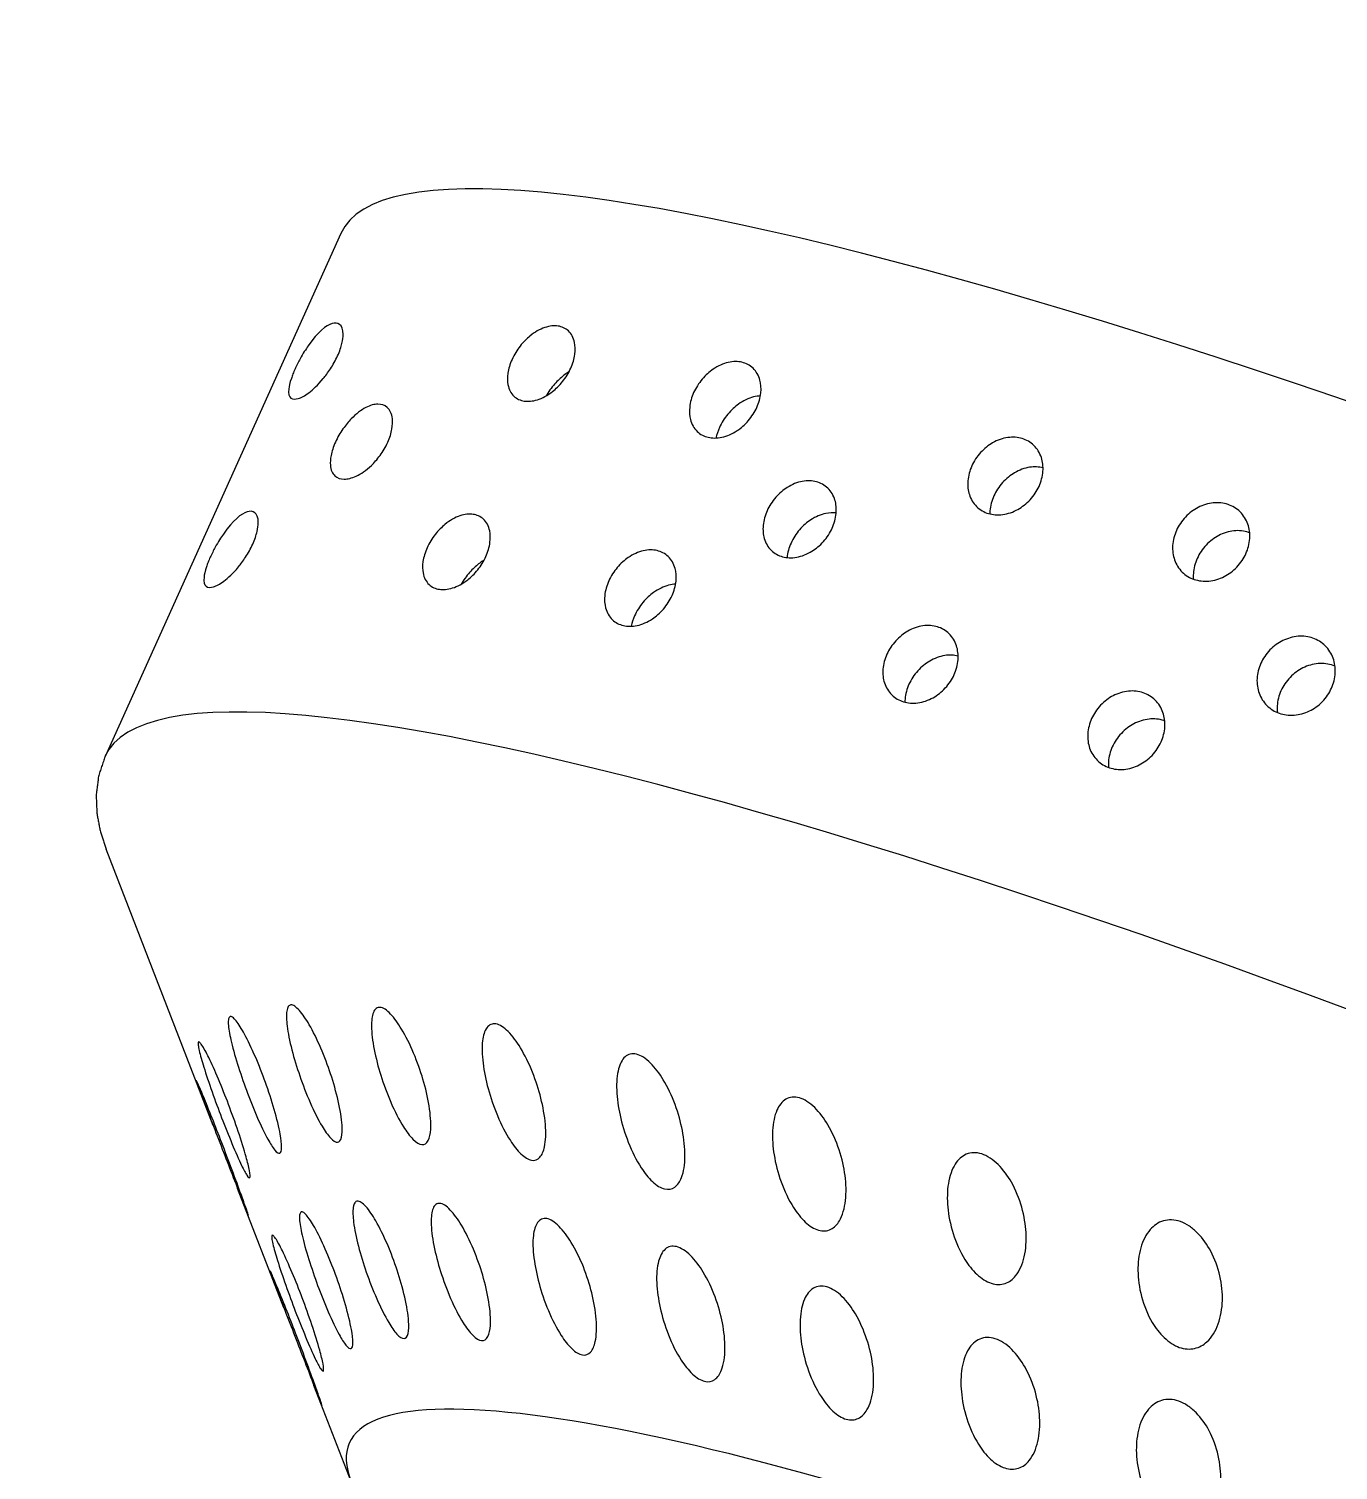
# Model space of a CAD drawing. Extents: x 1075 to 1144, y 510 to 635.
# Drawn here: x 1101.023 to 1102.184, y 554.633 to 555.911 of the extents above; entities that cross this region are included whole.
import ezdxf

# ---------------------------------------------------------------- set-up
doc = ezdxf.new("R2010")
doc.units = 0
doc.header["$MEASUREMENT"] = 0
doc.layers.add('1', color=4, linetype='Continuous')
doc.layers.add('DIM', color=3, linetype='Continuous')

# ---------------------------------------------------------------- blocks, each defined once
blk = doc.blocks.new('SUCTION')
at = {"layer": '1'}
for p, q in [((0.4816, 1.9416), (-0.0272, 1.9337)), ((-0.2826, 1.7079), (-0.1012, 1.898)), ((-0.4023, 1.5824), (-0.324, 1.6645)), ((-0.5163, 1.4629), (-0.4533, 1.5289))]:
    blk.add_line(p, q, dxfattribs=at)
for centre, major_axis, start_param, end_param in [((0.5106, 0.0668), (-0.0289, 1.8748), 3.141593, 6.283185), ((0.0017, 0.059), (-0.0289, 1.8748), 3.141593, 6.283185), ((-0.4641, 0.0518), (-0.022, 1.427), 2.994561, 6.430217)]:
    blk.add_ellipse(centre, major_axis=major_axis, ratio=0.145722, start_param=start_param, end_param=end_param, dxfattribs=at)
blk.add_open_spline([(-0.0272, 1.9337), (-0.0449, 1.9317), (-0.0614, 1.9264), (-0.0763, 1.9186), (-0.0895, 1.909), (-0.1012, 1.898)], degree=1, dxfattribs=at)
at = {"layer": '1', "color": 3}
for points, knots in [([(0.199, 1.8952), (0.1967, 1.8952), (0.1945, 1.8952), (0.1901, 1.8955), (0.1879, 1.8957), (0.1818, 1.8966), (0.1782, 1.8973), (0.1679, 1.9), (0.1626, 1.9022), (0.1544, 1.9066), (0.1517, 1.9087), (0.1463, 1.9147), (0.1458, 1.919), (0.1562, 1.9226), (0.1592, 1.9234), (0.1646, 1.924), (0.166, 1.9241), (0.1691, 1.9243), (0.1708, 1.9244), (0.174, 1.9244), (0.1758, 1.9244), (0.1792, 1.9243), (0.1809, 1.9243), (0.1876, 1.9238), (0.1925, 1.9232), (0.2109, 1.92), (0.2192, 1.9159), (0.2246, 1.9099), (0.2255, 1.9077), (0.2245, 1.9032), (0.2226, 1.9008), (0.2163, 1.8979), (0.2139, 1.8971), (0.2091, 1.8961), (0.2073, 1.8958), (0.2034, 1.8954), (0.2013, 1.8952), (0.199, 1.8952)], [0, 0, 0, 0, 0.0069049, 0.0069049, 0.0138098, 0.0138098, 0.0276196, 0.0276196, 0.0621946, 0.0621946, 0.0967696, 0.0967696, 0.172591, 0.172591, 0.1905104, 0.1905104, 0.1954315, 0.1954315, 0.2003527, 0.2003527, 0.2052739, 0.2052739, 0.2101951, 0.2101951, 0.2281145, 0.2281145, 0.3039359, 0.3039359, 0.3385109, 0.3385109, 0.3730859, 0.3730859, 0.3868957, 0.3868957, 0.3938006, 0.3938006, 0.4007055, 0.4007055, 0.4007055, 0.4007055]), ([(0.3822, 1.898), (0.3799, 1.898), (0.3776, 1.8981), (0.3732, 1.8983), (0.3711, 1.8986), (0.365, 1.8994), (0.3614, 1.9002), (0.3511, 1.9028), (0.3458, 1.905), (0.3376, 1.9094), (0.3348, 1.9116), (0.3294, 1.9176), (0.3289, 1.9219), (0.3393, 1.9255), (0.3424, 1.9262), (0.3478, 1.9268), (0.3492, 1.927), (0.3522, 1.9272), (0.3539, 1.9272), (0.3572, 1.9273), (0.3589, 1.9273), (0.3624, 1.9272), (0.3641, 1.9271), (0.3708, 1.9267), (0.3756, 1.926), (0.3941, 1.9229), (0.4024, 1.9187), (0.4077, 1.9127), (0.4087, 1.9105), (0.4076, 1.906), (0.4058, 1.9036), (0.3995, 1.9008), (0.397, 1.8999), (0.3922, 1.8989), (0.3905, 1.8986), (0.3866, 1.8982), (0.3844, 1.8981), (0.3822, 1.898)], [0, 0, 0, 0, 0.0069049, 0.0069049, 0.0138098, 0.0138098, 0.0276196, 0.0276196, 0.0621946, 0.0621946, 0.0967696, 0.0967696, 0.172591, 0.172591, 0.1905104, 0.1905104, 0.1954315, 0.1954315, 0.2003527, 0.2003527, 0.2052739, 0.2052739, 0.2101951, 0.2101951, 0.2281145, 0.2281145, 0.3039359, 0.3039359, 0.3385109, 0.3385109, 0.3730859, 0.3730859, 0.3868957, 0.3868957, 0.3938006, 0.3938006, 0.4007055, 0.4007055, 0.4007055, 0.4007055]), ([(0.3316, 1.8252), (0.3294, 1.8251), (0.3271, 1.8252), (0.3225, 1.8257), (0.3203, 1.826), (0.3139, 1.8272), (0.31, 1.8284), (0.3009, 1.8319), (0.2962, 1.8348), (0.2892, 1.8406), (0.2869, 1.8435), (0.2843, 1.8491), (0.2839, 1.8521), (0.2857, 1.8578), (0.2879, 1.8605), (0.2937, 1.8638), (0.2964, 1.8649), (0.3015, 1.8662), (0.3034, 1.8665), (0.3075, 1.867), (0.3097, 1.8672), (0.3143, 1.8673), (0.3166, 1.8672), (0.3211, 1.8668), (0.3234, 1.8665), (0.3297, 1.8654), (0.3335, 1.8644), (0.3427, 1.8613), (0.3475, 1.8587), (0.3548, 1.8532), (0.3573, 1.8502), (0.3598, 1.8447), (0.3603, 1.8417), (0.3585, 1.8357), (0.3563, 1.8328), (0.3502, 1.829), (0.3474, 1.8278), (0.3421, 1.8263), (0.3402, 1.8259), (0.3361, 1.8254), (0.3339, 1.8252), (0.3316, 1.8252)], [0, 0, 0, 0, 0.0068348, 0.0068348, 0.0136695, 0.0136695, 0.027339, 0.027339, 0.0535624, 0.0535624, 0.0797858, 0.0797858, 0.1072813, 0.1072813, 0.1347768, 0.1347768, 0.1487269, 0.1487269, 0.155702, 0.155702, 0.162677, 0.162677, 0.1696521, 0.1696521, 0.1766272, 0.1766272, 0.1905773, 0.1905773, 0.2180728, 0.2180728, 0.2455682, 0.2455682, 0.2717917, 0.2717917, 0.2980151, 0.2980151, 0.3116846, 0.3116846, 0.3185193, 0.3185193, 0.3253541, 0.3253541, 0.3253541, 0.3253541]), ([(0.2769, 1.7033), (0.2724, 1.7032), (0.2676, 1.7038), (0.2588, 1.7059), (0.2547, 1.7075), (0.2463, 1.7117), (0.2422, 1.7149), (0.236, 1.7216), (0.234, 1.7251), (0.2321, 1.7316), (0.232, 1.7351), (0.2342, 1.7418), (0.2366, 1.745), (0.2424, 1.7492), (0.2454, 1.7508), (0.251, 1.7525), (0.2531, 1.7529), (0.2573, 1.7536), (0.2596, 1.7537), (0.2641, 1.7538), (0.2665, 1.7537), (0.2711, 1.7532), (0.2734, 1.7528), (0.28, 1.7513), (0.284, 1.7498), (0.2924, 1.7458), (0.2967, 1.7428), (0.303, 1.7362), (0.305, 1.7327), (0.307, 1.7262), (0.3071, 1.7227), (0.3049, 1.7158), (0.3025, 1.7126), (0.2966, 1.7081), (0.2935, 1.7065), (0.2859, 1.7041), (0.2814, 1.7034), (0.2769, 1.7033)], [0, 0, 0, 0, 0.0136716, 0.0136716, 0.0273431, 0.0273431, 0.0484006, 0.0484006, 0.0694582, 0.0694582, 0.0910856, 0.0910856, 0.1127131, 0.1127131, 0.1264894, 0.1264894, 0.1333775, 0.1333775, 0.1402657, 0.1402657, 0.1471538, 0.1471538, 0.154042, 0.154042, 0.1678183, 0.1678183, 0.1894457, 0.1894457, 0.2110732, 0.2110732, 0.2321307, 0.2321307, 0.2531882, 0.2531882, 0.2668598, 0.2668598, 0.2805313, 0.2805313, 0.2805313, 0.2805313]), ([(0.4601, 1.7061), (0.4556, 1.7061), (0.4508, 1.7066), (0.4419, 1.7088), (0.4378, 1.7103), (0.4295, 1.7145), (0.4253, 1.7177), (0.4191, 1.7244), (0.4172, 1.7279), (0.4152, 1.7344), (0.4151, 1.738), (0.4174, 1.7446), (0.4197, 1.7478), (0.4255, 1.752), (0.4286, 1.7536), (0.4342, 1.7553), (0.4362, 1.7557), (0.4405, 1.7564), (0.4427, 1.7566), (0.4473, 1.7566), (0.4496, 1.7565), (0.4542, 1.756), (0.4565, 1.7556), (0.4632, 1.7541), (0.4672, 1.7526), (0.4756, 1.7487), (0.4798, 1.7456), (0.4861, 1.739), (0.4882, 1.7355), (0.4901, 1.729), (0.4902, 1.7255), (0.488, 1.7187), (0.4857, 1.7154), (0.4798, 1.711), (0.4766, 1.7093), (0.469, 1.7069), (0.4646, 1.7062), (0.4601, 1.7061)], [0, 0, 0, 0, 0.0136716, 0.0136716, 0.0273431, 0.0273431, 0.0484006, 0.0484006, 0.0694582, 0.0694582, 0.0910856, 0.0910856, 0.1127131, 0.1127131, 0.1264894, 0.1264894, 0.1333775, 0.1333775, 0.1402657, 0.1402657, 0.1471538, 0.1471538, 0.154042, 0.154042, 0.1678183, 0.1678183, 0.1894457, 0.1894457, 0.2110732, 0.2110732, 0.2321307, 0.2321307, 0.2531882, 0.2531882, 0.2668598, 0.2668598, 0.2805313, 0.2805313, 0.2805313, 0.2805313]), ([(-0.2732, 1.704), (-0.2678, 1.7095), (-0.2619, 1.7156), (-0.2501, 1.7272), (-0.2443, 1.7328), (-0.2352, 1.7411), (-0.231, 1.7448), (-0.2262, 1.7485), (-0.2248, 1.7495), (-0.2226, 1.7508), (-0.2218, 1.7512), (-0.2209, 1.7511), (-0.2207, 1.7508), (-0.2211, 1.7494), (-0.2216, 1.7484), (-0.224, 1.7445), (-0.2267, 1.7408), (-0.2335, 1.7323), (-0.2383, 1.7268), (-0.2488, 1.7151), (-0.2545, 1.709), (-0.2656, 1.6976), (-0.2719, 1.6913), (-0.2842, 1.6795), (-0.2902, 1.674), (-0.2989, 1.6666), (-0.3024, 1.6637), (-0.3078, 1.6598), (-0.3097, 1.6587), (-0.3114, 1.6588), (-0.3111, 1.6599), (-0.3086, 1.664), (-0.3065, 1.6669), (-0.3003, 1.6744), (-0.2955, 1.68), (-0.2847, 1.6918), (-0.2788, 1.6981), (-0.2732, 1.704)], [0, 0, 0, 0, 0.0233552, 0.0233552, 0.0467103, 0.0467103, 0.0658795, 0.0658795, 0.0754641, 0.0754641, 0.0850487, 0.0850487, 0.0946332, 0.0946332, 0.1042178, 0.1042178, 0.123387, 0.123387, 0.1467421, 0.1467421, 0.1700973, 0.1700973, 0.1945396, 0.1945396, 0.2189818, 0.2189818, 0.2355966, 0.2355966, 0.2522113, 0.2522113, 0.2688261, 0.2688261, 0.2854408, 0.2854408, 0.3098831, 0.3098831, 0.3343253, 0.3343253, 0.3343253, 0.3343253]), ([(-0.3042, 1.6852), (-0.299, 1.6907), (-0.2931, 1.6968), (-0.2816, 1.7089), (-0.2759, 1.7149), (-0.2669, 1.7242), (-0.2629, 1.7285), (-0.2581, 1.7333), (-0.2568, 1.7347), (-0.2546, 1.7368), (-0.2539, 1.7376), (-0.2529, 1.7384), (-0.2528, 1.7384), (-0.2532, 1.7378), (-0.2537, 1.7372), (-0.256, 1.7345), (-0.2587, 1.7315), (-0.2653, 1.7241), (-0.27, 1.719), (-0.2803, 1.708), (-0.2859, 1.7021), (-0.2968, 1.6907), (-0.303, 1.6843), (-0.3151, 1.6719), (-0.321, 1.6659), (-0.3295, 1.6574), (-0.3329, 1.654), (-0.3382, 1.6488), (-0.3401, 1.647), (-0.3417, 1.6456), (-0.3414, 1.646), (-0.339, 1.6486), (-0.3369, 1.6509), (-0.3309, 1.6573), (-0.3261, 1.6623), (-0.3155, 1.6734), (-0.3097, 1.6794), (-0.3042, 1.6852)], [0, 0, 0, 0, 0.0233552, 0.0233552, 0.0467103, 0.0467103, 0.0658795, 0.0658795, 0.0754641, 0.0754641, 0.0850487, 0.0850487, 0.0946332, 0.0946332, 0.1042178, 0.1042178, 0.123387, 0.123387, 0.1467421, 0.1467421, 0.1700973, 0.1700973, 0.1945396, 0.1945396, 0.2189818, 0.2189818, 0.2355966, 0.2355966, 0.2522113, 0.2522113, 0.2688261, 0.2688261, 0.2854408, 0.2854408, 0.3098831, 0.3098831, 0.3343253, 0.3343253, 0.3343253, 0.3343253]), ([(-0.2416, 1.6945), (-0.2362, 1.7001), (-0.2301, 1.706), (-0.2181, 1.7169), (-0.2122, 1.722), (-0.2029, 1.7292), (-0.1987, 1.7322), (-0.1938, 1.7348), (-0.1923, 1.7354), (-0.1901, 1.7359), (-0.1893, 1.7358), (-0.1884, 1.7349), (-0.1883, 1.7341), (-0.1886, 1.7319), (-0.1892, 1.7305), (-0.1916, 1.7256), (-0.1944, 1.7213), (-0.2014, 1.7119), (-0.2062, 1.7059), (-0.217, 1.6938), (-0.2228, 1.6876), (-0.2341, 1.6764), (-0.2405, 1.6703), (-0.2531, 1.6593), (-0.2592, 1.6544), (-0.268, 1.6482), (-0.2715, 1.6459), (-0.2771, 1.6434), (-0.279, 1.6431), (-0.2806, 1.6446), (-0.2804, 1.6464), (-0.2778, 1.6518), (-0.2756, 1.6552), (-0.2693, 1.6638), (-0.2644, 1.6699), (-0.2534, 1.6823), (-0.2473, 1.6887), (-0.2416, 1.6945)], [0, 0, 0, 0, 0.0233552, 0.0233552, 0.0467103, 0.0467103, 0.0658795, 0.0658795, 0.0754641, 0.0754641, 0.0850487, 0.0850487, 0.0946332, 0.0946332, 0.1042178, 0.1042178, 0.123387, 0.123387, 0.1467421, 0.1467421, 0.1700973, 0.1700973, 0.1945396, 0.1945396, 0.2189818, 0.2189818, 0.2355966, 0.2355966, 0.2522113, 0.2522113, 0.2688261, 0.2688261, 0.2854408, 0.2854408, 0.3098831, 0.3098831, 0.3343253, 0.3343253, 0.3343253, 0.3343253]), ([(0.4565, 1.7062), (0.454, 1.7079), (0.4512, 1.7094), (0.4448, 1.7121), (0.4408, 1.7134), (0.4343, 1.7148), (0.432, 1.7151), (0.4294, 1.7154), (0.429, 1.7154), (0.4287, 1.7155)], [0.10627562, 0.10627562, 0.10627562, 0.10627562, 0.12011122, 0.12011122, 0.13392931, 0.13392931, 0.14083836, 0.14083836, 0.14184706, 0.14184706, 0.14184706, 0.14184706]), ([(0.2734, 1.7034), (0.2709, 1.705), (0.268, 1.7066), (0.2616, 1.7093), (0.2577, 1.7106), (0.2511, 1.712), (0.2489, 1.7123), (0.2462, 1.7126), (0.2459, 1.7126), (0.2456, 1.7126)], [0.10627562, 0.10627562, 0.10627562, 0.10627562, 0.12011122, 0.12011122, 0.13392931, 0.13392931, 0.14083836, 0.14083836, 0.14184706, 0.14184706, 0.14184706, 0.14184706]), ([(-0.2101, 1.657), (-0.2045, 1.6625), (-0.1983, 1.6681), (-0.1861, 1.6782), (-0.1801, 1.6827), (-0.1707, 1.6886), (-0.1664, 1.6909), (-0.1614, 1.6923), (-0.16, 1.6925), (-0.1578, 1.6922), (-0.157, 1.6917), (-0.1561, 1.69), (-0.1559, 1.6888), (-0.1564, 1.6858), (-0.1569, 1.684), (-0.1594, 1.6781), (-0.1623, 1.6733), (-0.1694, 1.6631), (-0.1744, 1.6568), (-0.1854, 1.6444), (-0.1913, 1.6383), (-0.2028, 1.6274), (-0.2094, 1.6217), (-0.2221, 1.6117), (-0.2284, 1.6074), (-0.2373, 1.6025), (-0.2409, 1.6009), (-0.2465, 1.5997), (-0.2484, 1.6002), (-0.25, 1.6031), (-0.2497, 1.6057), (-0.2471, 1.6122), (-0.2448, 1.6162), (-0.2384, 1.6257), (-0.2333, 1.6321), (-0.2221, 1.645), (-0.2159, 1.6514), (-0.2101, 1.657)], [0, 0, 0, 0, 0.0233552, 0.0233552, 0.0467103, 0.0467103, 0.0658795, 0.0658795, 0.0754641, 0.0754641, 0.0850487, 0.0850487, 0.0946332, 0.0946332, 0.1042178, 0.1042178, 0.123387, 0.123387, 0.1467421, 0.1467421, 0.1700973, 0.1700973, 0.1945396, 0.1945396, 0.2189818, 0.2189818, 0.2355966, 0.2355966, 0.2522113, 0.2522113, 0.2688261, 0.2688261, 0.2854408, 0.2854408, 0.3098831, 0.3098831, 0.3343253, 0.3343253, 0.3343253, 0.3343253]), ([(-0.4007, 1.5719), (-0.3953, 1.5775), (-0.3893, 1.5835), (-0.3776, 1.5952), (-0.3718, 1.6007), (-0.3626, 1.6091), (-0.3585, 1.6128), (-0.3536, 1.6166), (-0.3522, 1.6175), (-0.35, 1.6189), (-0.3492, 1.6192), (-0.3483, 1.6192), (-0.3482, 1.6188), (-0.3485, 1.6174), (-0.349, 1.6164), (-0.3514, 1.6125), (-0.3541, 1.6088), (-0.361, 1.6003), (-0.3658, 1.5947), (-0.3763, 1.583), (-0.382, 1.5769), (-0.3931, 1.5655), (-0.3994, 1.5593), (-0.4117, 1.5475), (-0.4177, 1.542), (-0.4264, 1.5346), (-0.4298, 1.5317), (-0.4353, 1.5278), (-0.4372, 1.5268), (-0.4388, 1.5268), (-0.4385, 1.528), (-0.4361, 1.532), (-0.4339, 1.5349), (-0.4278, 1.5424), (-0.4229, 1.5479), (-0.4122, 1.5598), (-0.4063, 1.5661), (-0.4007, 1.5719)], [0, 0, 0, 0, 0.023389, 0.023389, 0.0467779, 0.0467779, 0.0659746, 0.0659746, 0.0755729, 0.0755729, 0.0851712, 0.0851712, 0.0947696, 0.0947696, 0.1043679, 0.1043679, 0.1235645, 0.1235645, 0.1469535, 0.1469535, 0.1703425, 0.1703425, 0.1947513, 0.1947513, 0.2191601, 0.2191601, 0.2357472, 0.2357472, 0.2523342, 0.2523342, 0.2689213, 0.2689213, 0.2855084, 0.2855084, 0.3099172, 0.3099172, 0.334326, 0.334326, 0.334326, 0.334326]), ([(-0.1791, 1.5922), (-0.1735, 1.5974), (-0.1671, 1.6026), (-0.1548, 1.6117), (-0.1487, 1.6155), (-0.1391, 1.6201), (-0.1348, 1.6216), (-0.1298, 1.6219), (-0.1284, 1.6216), (-0.1261, 1.6205), (-0.1253, 1.6195), (-0.1244, 1.6171), (-0.1243, 1.6155), (-0.1248, 1.6118), (-0.1254, 1.6097), (-0.128, 1.6029), (-0.131, 1.5977), (-0.1383, 1.5868), (-0.1434, 1.5803), (-0.1546, 1.5679), (-0.1607, 1.5619), (-0.1724, 1.5515), (-0.179, 1.5462), (-0.192, 1.5374), (-0.1983, 1.5339), (-0.2073, 1.5303), (-0.211, 1.5294), (-0.2165, 1.5297), (-0.2185, 1.5309), (-0.22, 1.5352), (-0.2197, 1.5384), (-0.217, 1.546), (-0.2146, 1.5504), (-0.208, 1.5607), (-0.2028, 1.5674), (-0.1913, 1.5804), (-0.1851, 1.5867), (-0.1791, 1.5922)], [0, 0, 0, 0, 0.0233552, 0.0233552, 0.0467103, 0.0467103, 0.0658795, 0.0658795, 0.0754641, 0.0754641, 0.0850487, 0.0850487, 0.0946332, 0.0946332, 0.1042178, 0.1042178, 0.123387, 0.123387, 0.1467421, 0.1467421, 0.1700973, 0.1700973, 0.1945396, 0.1945396, 0.2189818, 0.2189818, 0.2355966, 0.2355966, 0.2522113, 0.2522113, 0.2688261, 0.2688261, 0.2854408, 0.2854408, 0.3098831, 0.3098831, 0.3343253, 0.3343253, 0.3343253, 0.3343253]), ([(-0.4293, 1.5541), (-0.424, 1.5596), (-0.4181, 1.5658), (-0.4066, 1.5779), (-0.4009, 1.5839), (-0.3919, 1.5932), (-0.3879, 1.5975), (-0.3831, 1.6023), (-0.3818, 1.6037), (-0.3796, 1.6058), (-0.3788, 1.6066), (-0.3779, 1.6074), (-0.3778, 1.6074), (-0.3781, 1.6069), (-0.3786, 1.6062), (-0.381, 1.6035), (-0.3837, 1.6005), (-0.3903, 1.5931), (-0.395, 1.588), (-0.4053, 1.577), (-0.411, 1.571), (-0.4218, 1.5597), (-0.428, 1.5533), (-0.4401, 1.5409), (-0.446, 1.5349), (-0.4545, 1.5264), (-0.4579, 1.523), (-0.4632, 1.5178), (-0.4651, 1.516), (-0.4667, 1.5146), (-0.4664, 1.515), (-0.464, 1.5177), (-0.4619, 1.5199), (-0.4559, 1.5263), (-0.4511, 1.5313), (-0.4405, 1.5423), (-0.4347, 1.5484), (-0.4293, 1.5541)], [0, 0, 0, 0, 0.023389, 0.023389, 0.0467779, 0.0467779, 0.0659746, 0.0659746, 0.0755729, 0.0755729, 0.0851712, 0.0851712, 0.0947696, 0.0947696, 0.1043679, 0.1043679, 0.1235645, 0.1235645, 0.1469535, 0.1469535, 0.1703425, 0.1703425, 0.1947513, 0.1947513, 0.2191601, 0.2191601, 0.2357472, 0.2357472, 0.2523342, 0.2523342, 0.2689213, 0.2689213, 0.2855084, 0.2855084, 0.3099172, 0.3099172, 0.334326, 0.334326, 0.334326, 0.334326]), ([(-0.3716, 1.5637), (-0.3661, 1.5692), (-0.36, 1.5751), (-0.3481, 1.5861), (-0.3422, 1.5912), (-0.3328, 1.5984), (-0.3286, 1.6014), (-0.3237, 1.604), (-0.3223, 1.6046), (-0.3201, 1.6051), (-0.3193, 1.605), (-0.3183, 1.6042), (-0.3182, 1.6034), (-0.3186, 1.6012), (-0.3191, 1.5997), (-0.3215, 1.5948), (-0.3243, 1.5905), (-0.3313, 1.581), (-0.3362, 1.5751), (-0.3469, 1.5629), (-0.3528, 1.5568), (-0.364, 1.5455), (-0.3705, 1.5395), (-0.383, 1.5285), (-0.3891, 1.5236), (-0.3979, 1.5174), (-0.4015, 1.5151), (-0.407, 1.5126), (-0.4089, 1.5123), (-0.4106, 1.5138), (-0.4103, 1.5157), (-0.4078, 1.521), (-0.4055, 1.5244), (-0.3993, 1.533), (-0.3943, 1.539), (-0.3833, 1.5515), (-0.3773, 1.5579), (-0.3716, 1.5637)], [0, 0, 0, 0, 0.023389, 0.023389, 0.0467779, 0.0467779, 0.0659746, 0.0659746, 0.0755729, 0.0755729, 0.0851712, 0.0851712, 0.0947696, 0.0947696, 0.1043679, 0.1043679, 0.1235645, 0.1235645, 0.1469535, 0.1469535, 0.1703425, 0.1703425, 0.1947513, 0.1947513, 0.2191601, 0.2191601, 0.2357472, 0.2357472, 0.2523342, 0.2523342, 0.2689213, 0.2689213, 0.2855084, 0.2855084, 0.3099172, 0.3099172, 0.334326, 0.334326, 0.334326, 0.334326]), ([(0.4988, 1.5419), (0.4943, 1.5419), (0.4894, 1.5425), (0.4803, 1.545), (0.4761, 1.5469), (0.4683, 1.5517), (0.4645, 1.5551), (0.459, 1.5623), (0.4572, 1.5662), (0.4557, 1.5733), (0.4558, 1.5772), (0.4583, 1.5845), (0.4607, 1.5879), (0.4665, 1.5928), (0.4699, 1.5947), (0.4778, 1.5974), (0.4823, 1.5982), (0.4914, 1.5983), (0.4963, 1.5977), (0.5053, 1.5953), (0.5095, 1.5934), (0.5174, 1.5888), (0.5212, 1.5855), (0.5269, 1.5783), (0.5286, 1.5745), (0.5302, 1.5673), (0.5301, 1.5634), (0.5276, 1.556), (0.5252, 1.5526), (0.5193, 1.5476), (0.5159, 1.5456), (0.5079, 1.5428), (0.5033, 1.542), (0.4988, 1.5419)], [0, 0, 0, 0, 0.0137254, 0.0137254, 0.0274508, 0.0274508, 0.0453851, 0.0453851, 0.0633195, 0.0633195, 0.0815469, 0.0815469, 0.0997743, 0.0997743, 0.1135448, 0.1135448, 0.1273153, 0.1273153, 0.1410857, 0.1410857, 0.1548562, 0.1548562, 0.1730836, 0.1730836, 0.191311, 0.191311, 0.2092454, 0.2092454, 0.2271798, 0.2271798, 0.2409052, 0.2409052, 0.2546305, 0.2546305, 0.2546305, 0.2546305]), ([(0.3157, 1.5391), (0.3111, 1.539), (0.3063, 1.5397), (0.2972, 1.5422), (0.293, 1.5441), (0.2852, 1.5488), (0.2814, 1.5522), (0.2758, 1.5595), (0.2741, 1.5633), (0.2726, 1.5705), (0.2727, 1.5744), (0.2752, 1.5817), (0.2776, 1.5851), (0.2834, 1.5899), (0.2867, 1.5919), (0.2946, 1.5946), (0.2992, 1.5953), (0.3083, 1.5955), (0.3132, 1.5949), (0.3222, 1.5924), (0.3264, 1.5906), (0.3342, 1.586), (0.3381, 1.5827), (0.3437, 1.5755), (0.3455, 1.5716), (0.347, 1.5645), (0.3469, 1.5606), (0.3444, 1.5532), (0.342, 1.5497), (0.3362, 1.5448), (0.3328, 1.5427), (0.3248, 1.54), (0.3202, 1.5392), (0.3157, 1.5391)], [0, 0, 0, 0, 0.0137254, 0.0137254, 0.0274508, 0.0274508, 0.0453851, 0.0453851, 0.0633195, 0.0633195, 0.0815469, 0.0815469, 0.0997743, 0.0997743, 0.1135448, 0.1135448, 0.1273153, 0.1273153, 0.1410857, 0.1410857, 0.1548562, 0.1548562, 0.1730836, 0.1730836, 0.191311, 0.191311, 0.2092454, 0.2092454, 0.2271798, 0.2271798, 0.2409052, 0.2409052, 0.2546305, 0.2546305, 0.2546305, 0.2546305]), ([(-0.3426, 1.5296), (-0.337, 1.535), (-0.3308, 1.5407), (-0.3186, 1.5508), (-0.3126, 1.5553), (-0.3031, 1.5613), (-0.2988, 1.5635), (-0.2939, 1.565), (-0.2924, 1.5652), (-0.2902, 1.5648), (-0.2894, 1.5643), (-0.2885, 1.5626), (-0.2883, 1.5614), (-0.2888, 1.5585), (-0.2893, 1.5567), (-0.2918, 1.5507), (-0.2947, 1.5459), (-0.3019, 1.5357), (-0.3069, 1.5294), (-0.3178, 1.517), (-0.3238, 1.5109), (-0.3353, 1.5), (-0.3418, 1.4943), (-0.3546, 1.4843), (-0.3608, 1.48), (-0.3697, 1.4751), (-0.3733, 1.4735), (-0.3789, 1.4724), (-0.3808, 1.4729), (-0.3824, 1.4758), (-0.3821, 1.4783), (-0.3795, 1.4849), (-0.3772, 1.4888), (-0.3708, 1.4983), (-0.3657, 1.5047), (-0.3545, 1.5175), (-0.3484, 1.5239), (-0.3426, 1.5296)], [0, 0, 0, 0, 0.023389, 0.023389, 0.0467779, 0.0467779, 0.0659746, 0.0659746, 0.0755729, 0.0755729, 0.0851712, 0.0851712, 0.0947696, 0.0947696, 0.1043679, 0.1043679, 0.1235645, 0.1235645, 0.1469535, 0.1469535, 0.1703425, 0.1703425, 0.1947513, 0.1947513, 0.2191601, 0.2191601, 0.2357472, 0.2357472, 0.2523342, 0.2523342, 0.2689213, 0.2689213, 0.2855084, 0.2855084, 0.3099172, 0.3099172, 0.334326, 0.334326, 0.334326, 0.334326]), ([(0.3262, 1.5406), (0.3253, 1.5423), (0.3242, 1.5441), (0.3199, 1.5493), (0.3159, 1.5525), (0.3079, 1.557), (0.3038, 1.5587), (0.2948, 1.561), (0.2899, 1.5616), (0.2821, 1.5615), (0.2788, 1.5611), (0.2757, 1.5604)], [0.07459591, 0.07459591, 0.07459591, 0.07459591, 0.08376941, 0.08376941, 0.10280122, 0.10280122, 0.11656798, 0.11656798, 0.13033474, 0.13033474, 0.14038295, 0.14038295, 0.14038295, 0.14038295]), ([(0.5094, 1.5434), (0.5085, 1.5451), (0.5073, 1.5469), (0.503, 1.5521), (0.4991, 1.5554), (0.4911, 1.5598), (0.4869, 1.5615), (0.4779, 1.5639), (0.4731, 1.5645), (0.4652, 1.5643), (0.4619, 1.5639), (0.4588, 1.5632)], [0.07459591, 0.07459591, 0.07459591, 0.07459591, 0.08376941, 0.08376941, 0.10280122, 0.10280122, 0.11656798, 0.11656798, 0.13033474, 0.13033474, 0.14038295, 0.14038295, 0.14038295, 0.14038295]), ([(-0.1493, 1.501), (-0.1435, 1.5059), (-0.1371, 1.5107), (-0.1245, 1.5186), (-0.1184, 1.5217), (-0.1087, 1.5249), (-0.1043, 1.5256), (-0.0993, 1.5246), (-0.0979, 1.524), (-0.0957, 1.522), (-0.0949, 1.5207), (-0.0941, 1.5174), (-0.094, 1.5155), (-0.0945, 1.5112), (-0.0951, 1.5088), (-0.0979, 1.5012), (-0.101, 1.4956), (-0.1085, 1.4842), (-0.1137, 1.4777), (-0.1251, 1.4655), (-0.1313, 1.4598), (-0.1432, 1.4501), (-0.1499, 1.4453), (-0.1631, 1.4377), (-0.1695, 1.435), (-0.1786, 1.4329), (-0.1822, 1.4327), (-0.1878, 1.4344), (-0.1898, 1.4363), (-0.1912, 1.4419), (-0.1908, 1.4457), (-0.188, 1.4543), (-0.1855, 1.4591), (-0.1787, 1.47), (-0.1734, 1.4768), (-0.1617, 1.4897), (-0.1553, 1.4958), (-0.1493, 1.501)], [0, 0, 0, 0, 0.0233552, 0.0233552, 0.0467103, 0.0467103, 0.0658795, 0.0658795, 0.0754641, 0.0754641, 0.0850487, 0.0850487, 0.0946332, 0.0946332, 0.1042178, 0.1042178, 0.123387, 0.123387, 0.1467421, 0.1467421, 0.1700973, 0.1700973, 0.1945396, 0.1945396, 0.2189818, 0.2189818, 0.2355966, 0.2355966, 0.2522113, 0.2522113, 0.2688261, 0.2688261, 0.2854408, 0.2854408, 0.3098831, 0.3098831, 0.3343253, 0.3343253, 0.3343253, 0.3343253]), ([(-0.314, 1.4703), (-0.3083, 1.4755), (-0.302, 1.4808), (-0.2896, 1.4899), (-0.2835, 1.4937), (-0.274, 1.4983), (-0.2696, 1.4998), (-0.2646, 1.5001), (-0.2632, 1.4998), (-0.261, 1.4987), (-0.2602, 1.4977), (-0.2593, 1.4953), (-0.2592, 1.4937), (-0.2596, 1.49), (-0.2602, 1.4879), (-0.2629, 1.4811), (-0.2658, 1.4758), (-0.2731, 1.4649), (-0.2783, 1.4584), (-0.2895, 1.446), (-0.2955, 1.44), (-0.3072, 1.4297), (-0.3139, 1.4244), (-0.3268, 1.4156), (-0.3332, 1.412), (-0.3422, 1.4085), (-0.3458, 1.4076), (-0.3514, 1.4079), (-0.3533, 1.4091), (-0.3549, 1.4134), (-0.3545, 1.4166), (-0.3518, 1.4242), (-0.3494, 1.4286), (-0.3428, 1.4389), (-0.3377, 1.4455), (-0.3262, 1.4585), (-0.3199, 1.4648), (-0.314, 1.4703)], [0, 0, 0, 0, 0.023389, 0.023389, 0.0467779, 0.0467779, 0.0659746, 0.0659746, 0.0755729, 0.0755729, 0.0851712, 0.0851712, 0.0947696, 0.0947696, 0.1043679, 0.1043679, 0.1235645, 0.1235645, 0.1469535, 0.1469535, 0.1703425, 0.1703425, 0.1947513, 0.1947513, 0.2191601, 0.2191601, 0.2357472, 0.2357472, 0.2523342, 0.2523342, 0.2689213, 0.2689213, 0.2855084, 0.2855084, 0.3099172, 0.3099172, 0.334326, 0.334326, 0.334326, 0.334326]), ([(0.4303, 1.4359), (0.4258, 1.4359), (0.4209, 1.4365), (0.4117, 1.4392), (0.4075, 1.4413), (0.3999, 1.4463), (0.3962, 1.4498), (0.3909, 1.4572), (0.3893, 1.4612), (0.388, 1.4687), (0.3882, 1.4727), (0.3908, 1.4803), (0.3932, 1.4838), (0.399, 1.4889), (0.4025, 1.491), (0.4106, 1.4939), (0.4152, 1.4947), (0.4243, 1.4948), (0.4292, 1.4942), (0.4383, 1.4915), (0.4426, 1.4896), (0.4502, 1.4847), (0.4539, 1.4813), (0.4592, 1.4738), (0.4609, 1.4698), (0.4622, 1.4624), (0.462, 1.4583), (0.4594, 1.4507), (0.457, 1.4472), (0.4512, 1.4419), (0.4476, 1.4398), (0.4395, 1.4368), (0.4348, 1.436), (0.4303, 1.4359)], [0, 0, 0, 0, 0.0137586, 0.0137586, 0.0275172, 0.0275172, 0.044295, 0.044295, 0.0610729, 0.0610729, 0.0780627, 0.0780627, 0.0950526, 0.0950526, 0.108841, 0.108841, 0.1226293, 0.1226293, 0.1364177, 0.1364177, 0.1502061, 0.1502061, 0.167196, 0.167196, 0.1841858, 0.1841858, 0.2009637, 0.2009637, 0.2177415, 0.2177415, 0.2315001, 0.2315001, 0.2452587, 0.2452587, 0.2452587, 0.2452587]), ([(0.444, 1.4385), (0.4431, 1.4412), (0.4416, 1.4439), (0.437, 1.4502), (0.4332, 1.4536), (0.4255, 1.4583), (0.4213, 1.4603), (0.4122, 1.4628), (0.4073, 1.4634), (0.3982, 1.4633), (0.3936, 1.4625), (0.3896, 1.4611)], [0.06697775, 0.06697775, 0.06697775, 0.06697775, 0.07946388, 0.07946388, 0.09696122, 0.09696122, 0.11074218, 0.11074218, 0.12452314, 0.12452314, 0.13823061, 0.13823061, 0.13823061, 0.13823061]), ([(-0.2865, 1.3867), (-0.2807, 1.3916), (-0.2743, 1.3964), (-0.2617, 1.4044), (-0.2556, 1.4075), (-0.2459, 1.4107), (-0.2415, 1.4114), (-0.2365, 1.4104), (-0.2351, 1.4098), (-0.2329, 1.4078), (-0.2321, 1.4065), (-0.2312, 1.4032), (-0.2311, 1.4013), (-0.2317, 1.397), (-0.2323, 1.3946), (-0.2351, 1.387), (-0.2381, 1.3814), (-0.2457, 1.37), (-0.2509, 1.3634), (-0.2623, 1.3512), (-0.2685, 1.3455), (-0.2804, 1.3358), (-0.2872, 1.331), (-0.3003, 1.3235), (-0.3067, 1.3208), (-0.3158, 1.3187), (-0.3194, 1.3185), (-0.325, 1.3202), (-0.3269, 1.3221), (-0.3284, 1.3277), (-0.328, 1.3315), (-0.3251, 1.3401), (-0.3227, 1.3449), (-0.3159, 1.3557), (-0.3106, 1.3625), (-0.2989, 1.3755), (-0.2925, 1.3816), (-0.2865, 1.3867)], [0, 0, 0, 0, 0.023389, 0.023389, 0.0467779, 0.0467779, 0.0659746, 0.0659746, 0.0755729, 0.0755729, 0.0851712, 0.0851712, 0.0947696, 0.0947696, 0.1043679, 0.1043679, 0.1235645, 0.1235645, 0.1469535, 0.1469535, 0.1703425, 0.1703425, 0.1947513, 0.1947513, 0.2191601, 0.2191601, 0.2357472, 0.2357472, 0.2523342, 0.2523342, 0.2689213, 0.2689213, 0.2855084, 0.2855084, 0.3099172, 0.3099172, 0.334326, 0.334326, 0.334326, 0.334326]), ([(-0.121, 1.385), (-0.1151, 1.3895), (-0.1086, 1.3938), (-0.0959, 1.4004), (-0.0897, 1.4027), (-0.0799, 1.4045), (-0.0756, 1.4044), (-0.0706, 1.4022), (-0.0692, 1.4012), (-0.067, 1.3984), (-0.0662, 1.3967), (-0.0654, 1.3928), (-0.0654, 1.3906), (-0.066, 1.3856), (-0.0667, 1.383), (-0.0696, 1.3748), (-0.0727, 1.3689), (-0.0805, 1.3573), (-0.0858, 1.3508), (-0.0975, 1.3389), (-0.1038, 1.3336), (-0.1159, 1.3247), (-0.1227, 1.3205), (-0.136, 1.3144), (-0.1424, 1.3125), (-0.1516, 1.3119), (-0.1552, 1.3124), (-0.1608, 1.3155), (-0.1627, 1.3181), (-0.1641, 1.3249), (-0.1636, 1.3293), (-0.1606, 1.3387), (-0.158, 1.3437), (-0.151, 1.355), (-0.1456, 1.3618), (-0.1336, 1.3745), (-0.1271, 1.3803), (-0.121, 1.385)], [0, 0, 0, 0, 0.0233552, 0.0233552, 0.0467103, 0.0467103, 0.0658795, 0.0658795, 0.0754641, 0.0754641, 0.0850487, 0.0850487, 0.0946332, 0.0946332, 0.1042178, 0.1042178, 0.123387, 0.123387, 0.1467421, 0.1467421, 0.1700973, 0.1700973, 0.1945396, 0.1945396, 0.2189818, 0.2189818, 0.2355966, 0.2355966, 0.2522113, 0.2522113, 0.2688261, 0.2688261, 0.2854408, 0.2854408, 0.3098831, 0.3098831, 0.3343253, 0.3343253, 0.3343253, 0.3343253]), ([(0.3587, 1.2828), (0.3541, 1.2827), (0.3492, 1.2834), (0.34, 1.2863), (0.3357, 1.2885), (0.3283, 1.2938), (0.3248, 1.2974), (0.3199, 1.3052), (0.3183, 1.3093), (0.3172, 1.3171), (0.3175, 1.3213), (0.3203, 1.3291), (0.3227, 1.3328), (0.3285, 1.3382), (0.3321, 1.3405), (0.3404, 1.3436), (0.3451, 1.3444), (0.3542, 1.3446), (0.3591, 1.3439), (0.3683, 1.341), (0.3726, 1.3389), (0.3801, 1.3336), (0.3835, 1.3301), (0.3886, 1.3224), (0.3901, 1.3182), (0.3913, 1.3104), (0.391, 1.3062), (0.3882, 1.2984), (0.3858, 1.2947), (0.3799, 1.2892), (0.3763, 1.2869), (0.3679, 1.2837), (0.3632, 1.2829), (0.3587, 1.2828)], [0, 0, 0, 0, 0.0137992, 0.0137992, 0.0275983, 0.0275983, 0.0432499, 0.0432499, 0.0589015, 0.0589015, 0.0746941, 0.0746941, 0.0904868, 0.0904868, 0.1043038, 0.1043038, 0.1181207, 0.1181207, 0.1319377, 0.1319377, 0.1457547, 0.1457547, 0.1615473, 0.1615473, 0.17734, 0.17734, 0.1929915, 0.1929915, 0.2086431, 0.2086431, 0.2224423, 0.2224423, 0.2362415, 0.2362415, 0.2362415, 0.2362415]), ([(0.5418, 1.2856), (0.5373, 1.2855), (0.5323, 1.2862), (0.5231, 1.2892), (0.5189, 1.2914), (0.5114, 1.2967), (0.508, 1.3002), (0.503, 1.308), (0.5015, 1.3121), (0.5003, 1.3199), (0.5007, 1.3242), (0.5034, 1.332), (0.5058, 1.3356), (0.5117, 1.341), (0.5153, 1.3433), (0.5236, 1.3464), (0.5282, 1.3472), (0.5374, 1.3474), (0.5423, 1.3467), (0.5515, 1.3438), (0.5558, 1.3417), (0.5632, 1.3365), (0.5667, 1.3329), (0.5717, 1.3252), (0.5733, 1.3211), (0.5744, 1.3133), (0.5741, 1.3091), (0.5714, 1.3012), (0.5689, 1.2976), (0.5631, 1.292), (0.5594, 1.2897), (0.5511, 1.2865), (0.5464, 1.2857), (0.5418, 1.2856)], [0, 0, 0, 0, 0.0137992, 0.0137992, 0.0275983, 0.0275983, 0.0432499, 0.0432499, 0.0589015, 0.0589015, 0.0746941, 0.0746941, 0.0904868, 0.0904868, 0.1043038, 0.1043038, 0.1181207, 0.1181207, 0.1319377, 0.1319377, 0.1457547, 0.1457547, 0.1615473, 0.1615473, 0.17734, 0.17734, 0.1929915, 0.1929915, 0.2086431, 0.2086431, 0.2224423, 0.2224423, 0.2362415, 0.2362415, 0.2362415, 0.2362415]), ([(0.5581, 1.2894), (0.5574, 1.293), (0.5559, 1.2968), (0.551, 1.3041), (0.5475, 1.3076), (0.54, 1.3127), (0.5357, 1.3149), (0.5265, 1.3177), (0.5216, 1.3183), (0.5125, 1.3182), (0.5078, 1.3174), (0.5028, 1.3155), (0.502, 1.3151), (0.5011, 1.3148)], [0.06062855, 0.06062855, 0.06062855, 0.06062855, 0.07544879, 0.07544879, 0.09151617, 0.09151617, 0.10532637, 0.10532637, 0.11913657, 0.11913657, 0.13294677, 0.13294677, 0.13590198, 0.13590198, 0.13590198, 0.13590198]), ([(0.375, 1.2866), (0.3743, 1.2902), (0.3728, 1.294), (0.3679, 1.3013), (0.3643, 1.3048), (0.3568, 1.3099), (0.3526, 1.312), (0.3434, 1.3148), (0.3385, 1.3155), (0.3294, 1.3154), (0.3247, 1.3145), (0.3197, 1.3127), (0.3188, 1.3123), (0.318, 1.3119)], [0.06062855, 0.06062855, 0.06062855, 0.06062855, 0.07544879, 0.07544879, 0.09151617, 0.09151617, 0.10532637, 0.10532637, 0.11913657, 0.11913657, 0.13294677, 0.13294677, 0.13590198, 0.13590198, 0.13590198, 0.13590198]), ([(-0.2604, 1.2803), (-0.2545, 1.2848), (-0.248, 1.2891), (-0.2353, 1.2957), (-0.2291, 1.2981), (-0.2193, 1.2998), (-0.215, 1.2997), (-0.2099, 1.2976), (-0.2085, 1.2965), (-0.2064, 1.2938), (-0.2056, 1.2921), (-0.2048, 1.2881), (-0.2048, 1.2859), (-0.2054, 1.281), (-0.206, 1.2783), (-0.2089, 1.2701), (-0.2121, 1.2642), (-0.2199, 1.2526), (-0.2252, 1.2461), (-0.2369, 1.2342), (-0.2432, 1.2288), (-0.2553, 1.22), (-0.2621, 1.2158), (-0.2754, 1.2098), (-0.2818, 1.2079), (-0.291, 1.2073), (-0.2946, 1.2077), (-0.3002, 1.2108), (-0.3021, 1.2135), (-0.3034, 1.2202), (-0.303, 1.2246), (-0.2999, 1.234), (-0.2974, 1.239), (-0.2904, 1.2503), (-0.285, 1.2571), (-0.273, 1.2698), (-0.2665, 1.2756), (-0.2604, 1.2803)], [0, 0, 0, 0, 0.023389, 0.023389, 0.0467779, 0.0467779, 0.0659746, 0.0659746, 0.0755729, 0.0755729, 0.0851712, 0.0851712, 0.0947696, 0.0947696, 0.1043679, 0.1043679, 0.1235645, 0.1235645, 0.1469535, 0.1469535, 0.1703425, 0.1703425, 0.1947513, 0.1947513, 0.2191601, 0.2191601, 0.2357472, 0.2357472, 0.2523342, 0.2523342, 0.2689213, 0.2689213, 0.2855084, 0.2855084, 0.3099172, 0.3099172, 0.334326, 0.334326, 0.334326, 0.334326]), ([(-0.0948, 1.2463), (-0.0889, 1.2504), (-0.0823, 1.2541), (-0.0694, 1.2593), (-0.0632, 1.2608), (-0.0534, 1.261), (-0.049, 1.2601), (-0.044, 1.2568), (-0.0426, 1.2554), (-0.0405, 1.2519), (-0.0398, 1.2498), (-0.0391, 1.2453), (-0.0391, 1.2428), (-0.0398, 1.2374), (-0.0405, 1.2345), (-0.0435, 1.2258), (-0.0468, 1.2198), (-0.0548, 1.2081), (-0.0603, 1.2017), (-0.0721, 1.1904), (-0.0785, 1.1855), (-0.0908, 1.1776), (-0.0977, 1.1741), (-0.1111, 1.1696), (-0.1176, 1.1685), (-0.1268, 1.1694), (-0.1304, 1.1706), (-0.1359, 1.175), (-0.1378, 1.1783), (-0.139, 1.1862), (-0.1385, 1.191), (-0.1353, 1.201), (-0.1326, 1.2063), (-0.1254, 1.2177), (-0.1199, 1.2245), (-0.1077, 1.2367), (-0.101, 1.2421), (-0.0948, 1.2463)], [0, 0, 0, 0, 0.0233552, 0.0233552, 0.0467103, 0.0467103, 0.0658795, 0.0658795, 0.0754641, 0.0754641, 0.0850487, 0.0850487, 0.0946332, 0.0946332, 0.1042178, 0.1042178, 0.123387, 0.123387, 0.1467421, 0.1467421, 0.1700973, 0.1700973, 0.1945396, 0.1945396, 0.2189818, 0.2189818, 0.2355966, 0.2355966, 0.2522113, 0.2522113, 0.2688261, 0.2688261, 0.2854408, 0.2854408, 0.3098831, 0.3098831, 0.3343253, 0.3343253, 0.3343253, 0.3343253]), ([(-0.2363, 1.1529), (-0.2303, 1.157), (-0.2237, 1.1607), (-0.2108, 1.1659), (-0.2046, 1.1674), (-0.1948, 1.1676), (-0.1904, 1.1668), (-0.1854, 1.1634), (-0.184, 1.162), (-0.1819, 1.1585), (-0.1812, 1.1565), (-0.1805, 1.1519), (-0.1805, 1.1494), (-0.1812, 1.144), (-0.1819, 1.1411), (-0.1849, 1.1324), (-0.1882, 1.1263), (-0.1962, 1.1146), (-0.2017, 1.1083), (-0.2136, 1.097), (-0.22, 1.092), (-0.2322, 1.0842), (-0.2391, 1.0807), (-0.2525, 1.0762), (-0.259, 1.0751), (-0.2682, 1.076), (-0.2718, 1.0772), (-0.2773, 1.0816), (-0.2792, 1.0849), (-0.2804, 1.0928), (-0.2799, 1.0976), (-0.2767, 1.1076), (-0.274, 1.1129), (-0.2668, 1.1243), (-0.2613, 1.1311), (-0.2491, 1.1433), (-0.2425, 1.1487), (-0.2363, 1.1529)], [0, 0, 0, 0, 0.023389, 0.023389, 0.0467779, 0.0467779, 0.0659746, 0.0659746, 0.0755729, 0.0755729, 0.0851712, 0.0851712, 0.0947696, 0.0947696, 0.1043679, 0.1043679, 0.1235645, 0.1235645, 0.1469535, 0.1469535, 0.1703425, 0.1703425, 0.1947513, 0.1947513, 0.2191601, 0.2191601, 0.2357472, 0.2357472, 0.2523342, 0.2523342, 0.2689213, 0.2689213, 0.2855084, 0.2855084, 0.3099172, 0.3099172, 0.334326, 0.334326, 0.334326, 0.334326]), ([(0.3826, 1.0913), (0.378, 1.0912), (0.3731, 1.0919), (0.3638, 1.095), (0.3595, 1.0974), (0.3523, 1.103), (0.349, 1.1067), (0.3443, 1.1147), (0.3429, 1.119), (0.342, 1.1272), (0.3424, 1.1315), (0.3453, 1.1396), (0.3477, 1.1434), (0.3536, 1.1491), (0.3573, 1.1515), (0.3658, 1.1549), (0.3706, 1.1558), (0.3797, 1.1559), (0.3846, 1.1552), (0.3939, 1.1521), (0.3982, 1.1498), (0.4054, 1.1443), (0.4087, 1.1406), (0.4135, 1.1326), (0.4149, 1.1283), (0.4158, 1.1202), (0.4154, 1.1158), (0.4126, 1.1077), (0.4101, 1.1039), (0.4042, 1.0981), (0.4004, 1.0956), (0.3919, 1.0922), (0.3871, 1.0913), (0.3826, 1.0913)], [0, 0, 0, 0, 0.0138375, 0.0138375, 0.027675, 0.027675, 0.0424425, 0.0424425, 0.0572099, 0.0572099, 0.0720648, 0.0720648, 0.0869196, 0.0869196, 0.1007671, 0.1007671, 0.1146145, 0.1146145, 0.128462, 0.128462, 0.1423095, 0.1423095, 0.1571643, 0.1571643, 0.1720192, 0.1720192, 0.1867866, 0.1867866, 0.201554, 0.201554, 0.2153916, 0.2153916, 0.2292291, 0.2292291, 0.2292291, 0.2292291]), ([(0.5657, 1.0941), (0.5612, 1.094), (0.5562, 1.0948), (0.547, 1.0979), (0.5427, 1.1002), (0.5355, 1.1058), (0.5322, 1.1095), (0.5275, 1.1175), (0.5261, 1.1219), (0.5251, 1.13), (0.5255, 1.1344), (0.5284, 1.1425), (0.5309, 1.1462), (0.5368, 1.1519), (0.5405, 1.1544), (0.549, 1.1577), (0.5537, 1.1586), (0.5628, 1.1587), (0.5678, 1.158), (0.577, 1.1549), (0.5813, 1.1526), (0.5885, 1.1471), (0.5919, 1.1434), (0.5966, 1.1355), (0.598, 1.1311), (0.599, 1.123), (0.5986, 1.1186), (0.5957, 1.1105), (0.5932, 1.1067), (0.5873, 1.1009), (0.5836, 1.0984), (0.575, 1.095), (0.5703, 1.0942), (0.5657, 1.0941)], [0, 0, 0, 0, 0.0138375, 0.0138375, 0.027675, 0.027675, 0.0424425, 0.0424425, 0.0572099, 0.0572099, 0.0720648, 0.0720648, 0.0869196, 0.0869196, 0.1007671, 0.1007671, 0.1146145, 0.1146145, 0.128462, 0.128462, 0.1423095, 0.1423095, 0.1571643, 0.1571643, 0.1720192, 0.1720192, 0.1867866, 0.1867866, 0.201554, 0.201554, 0.2153916, 0.2153916, 0.2292291, 0.2292291, 0.2292291, 0.2292291]), ([(0.4008, 1.0962), (0.4008, 1.0965), (0.4008, 1.0969), (0.4003, 1.1013), (0.3988, 1.1056), (0.394, 1.1135), (0.3907, 1.1171), (0.3834, 1.1226), (0.3791, 1.1249), (0.3699, 1.1279), (0.3649, 1.1287), (0.3558, 1.1285), (0.3511, 1.1277), (0.3453, 1.1254), (0.3438, 1.1247), (0.3424, 1.1239)], [0.05617633, 0.05617633, 0.05617633, 0.05617633, 0.05742541, 0.05742541, 0.07240619, 0.07240619, 0.08738697, 0.08738697, 0.10123039, 0.10123039, 0.11507381, 0.11507381, 0.12891724, 0.12891724, 0.13403982, 0.13403982, 0.13403982, 0.13403982]), ([(0.584, 1.099), (0.584, 1.0994), (0.5839, 1.0997), (0.5834, 1.1041), (0.5819, 1.1084), (0.5772, 1.1163), (0.5738, 1.12), (0.5666, 1.1254), (0.5623, 1.1277), (0.553, 1.1308), (0.5481, 1.1315), (0.539, 1.1314), (0.5342, 1.1305), (0.5284, 1.1282), (0.5269, 1.1275), (0.5255, 1.1267)], [0.05617633, 0.05617633, 0.05617633, 0.05617633, 0.05742541, 0.05742541, 0.07240619, 0.07240619, 0.08738697, 0.08738697, 0.10123039, 0.10123039, 0.11507381, 0.11507381, 0.12891724, 0.12891724, 0.13403982, 0.13403982, 0.13403982, 0.13403982]), ([(-0.0712, 1.0873), (-0.0651, 1.0908), (-0.0585, 1.0938), (-0.0455, 1.0975), (-0.0392, 1.0982), (-0.0294, 1.0969), (-0.0251, 1.0952), (-0.0202, 1.0908), (-0.0188, 1.089), (-0.0167, 1.0849), (-0.0161, 1.0825), (-0.0154, 1.0774), (-0.0155, 1.0747), (-0.0163, 1.0689), (-0.017, 1.0658), (-0.0203, 1.0568), (-0.0236, 1.0507), (-0.0318, 1.0391), (-0.0374, 1.033), (-0.0495, 1.0225), (-0.056, 1.0181), (-0.0684, 1.0114), (-0.0754, 1.0086), (-0.0889, 1.0056), (-0.0954, 1.0055), (-0.1046, 1.0078), (-0.1082, 1.0096), (-0.1136, 1.0153), (-0.1154, 1.0192), (-0.1165, 1.028), (-0.1159, 1.0333), (-0.1125, 1.0438), (-0.1098, 1.0491), (-0.1023, 1.0606), (-0.0966, 1.0672), (-0.0842, 1.0787), (-0.0775, 1.0836), (-0.0712, 1.0873)], [0, 0, 0, 0, 0.0233552, 0.0233552, 0.0467103, 0.0467103, 0.0658795, 0.0658795, 0.0754641, 0.0754641, 0.0850487, 0.0850487, 0.0946332, 0.0946332, 0.1042178, 0.1042178, 0.123387, 0.123387, 0.1467421, 0.1467421, 0.1700973, 0.1700973, 0.1945396, 0.1945396, 0.2189818, 0.2189818, 0.2355966, 0.2355966, 0.2522113, 0.2522113, 0.2688261, 0.2688261, 0.2854408, 0.2854408, 0.3098831, 0.3098831, 0.3343253, 0.3343253, 0.3343253, 0.3343253]), ([(0.49, 0.9747), (0.4854, 0.9746), (0.4805, 0.9754), (0.4712, 0.9786), (0.4669, 0.981), (0.4598, 0.9868), (0.4566, 0.9905), (0.452, 0.9987), (0.4507, 1.0031), (0.4498, 1.0114), (0.4503, 1.0159), (0.4532, 1.0241), (0.4557, 1.0279), (0.4616, 1.0338), (0.4654, 1.0364), (0.474, 1.0398), (0.4788, 1.0407), (0.4879, 1.0409), (0.4929, 1.0401), (0.5021, 1.0369), (0.5064, 1.0345), (0.5135, 1.0288), (0.5168, 1.0251), (0.5214, 1.017), (0.5228, 1.0126), (0.5236, 1.0043), (0.5231, 0.9998), (0.5202, 0.9915), (0.5177, 0.9877), (0.5117, 0.9817), (0.5079, 0.9792), (0.4993, 0.9757), (0.4945, 0.9748), (0.49, 0.9747)], [0, 0, 0, 0, 0.0138548, 0.0138548, 0.0277096, 0.0277096, 0.0421225, 0.0421225, 0.0565354, 0.0565354, 0.0710126, 0.0710126, 0.0854897, 0.0854897, 0.0993515, 0.0993515, 0.1132132, 0.1132132, 0.127075, 0.127075, 0.1409367, 0.1409367, 0.1554139, 0.1554139, 0.169891, 0.169891, 0.1843039, 0.1843039, 0.1987169, 0.1987169, 0.2125717, 0.2125717, 0.2264264, 0.2264264, 0.2264264, 0.2264264]), ([(-0.2144, 1.0067), (-0.2084, 1.0102), (-0.2017, 1.0133), (-0.1888, 1.017), (-0.1825, 1.0176), (-0.1727, 1.0164), (-0.1683, 1.0147), (-0.1634, 1.0103), (-0.162, 1.0085), (-0.16, 1.0044), (-0.1593, 1.002), (-0.1586, 0.9969), (-0.1587, 0.9941), (-0.1595, 0.9883), (-0.1602, 0.9853), (-0.1635, 0.9762), (-0.1669, 0.9701), (-0.175, 0.9585), (-0.1807, 0.9524), (-0.1928, 0.9419), (-0.1993, 0.9375), (-0.2117, 0.9308), (-0.2187, 0.928), (-0.2321, 0.9251), (-0.2386, 0.925), (-0.2478, 0.9273), (-0.2514, 0.9291), (-0.2568, 0.9348), (-0.2586, 0.9387), (-0.2597, 0.9475), (-0.2591, 0.9527), (-0.2557, 0.9632), (-0.253, 0.9686), (-0.2456, 0.98), (-0.2399, 0.9866), (-0.2275, 0.9981), (-0.2207, 1.003), (-0.2144, 1.0067)], [0, 0, 0, 0, 0.023389, 0.023389, 0.0467779, 0.0467779, 0.0659746, 0.0659746, 0.0755729, 0.0755729, 0.0851712, 0.0851712, 0.0947696, 0.0947696, 0.1043679, 0.1043679, 0.1235645, 0.1235645, 0.1469535, 0.1469535, 0.1703425, 0.1703425, 0.1947513, 0.1947513, 0.2191601, 0.2191601, 0.2357472, 0.2357472, 0.2523342, 0.2523342, 0.2689213, 0.2689213, 0.2855084, 0.2855084, 0.3099172, 0.3099172, 0.334326, 0.334326, 0.334326, 0.334326]), ([(0.509, 0.9802), (0.509, 0.9808), (0.509, 0.9814), (0.5085, 0.9862), (0.5071, 0.9906), (0.5024, 0.9987), (0.4992, 1.0024), (0.492, 1.0081), (0.4877, 1.0105), (0.4785, 1.0136), (0.4735, 1.0144), (0.4644, 1.0142), (0.4596, 1.0133), (0.4535, 1.0109), (0.4518, 1.01), (0.4501, 1.009)], [0.05447947, 0.05447947, 0.05447947, 0.05447947, 0.05665874, 0.05665874, 0.07120955, 0.07120955, 0.08576037, 0.08576037, 0.09961959, 0.09961959, 0.11347881, 0.11347881, 0.12733802, 0.12733802, 0.13333396, 0.13333396, 0.13333396, 0.13333396]), ([(-0.0505, 0.9106), (-0.0444, 0.9135), (-0.0377, 0.9158), (-0.0246, 0.9179), (-0.0183, 0.9177), (-0.0085, 0.9149), (-0.0042, 0.9126), (0.0006, 0.9071), (0.002, 0.905), (0.0039, 0.9003), (0.0046, 0.8977), (0.0051, 0.8921), (0.005, 0.8891), (0.0041, 0.883), (0.0033, 0.8799), (-0.0001, 0.8706), (-0.0036, 0.8646), (-0.012, 0.8533), (-0.0177, 0.8476), (-0.03, 0.838), (-0.0366, 0.8342), (-0.0491, 0.8287), (-0.0562, 0.8267), (-0.0697, 0.8254), (-0.0763, 0.8261), (-0.0854, 0.8299), (-0.089, 0.8324), (-0.0943, 0.8392), (-0.096, 0.8436), (-0.097, 0.8533), (-0.0962, 0.8588), (-0.0926, 0.8696), (-0.0898, 0.875), (-0.0822, 0.8863), (-0.0763, 0.8926), (-0.0637, 0.9032), (-0.0569, 0.9075), (-0.0505, 0.9106)], [0, 0, 0, 0, 0.0233552, 0.0233552, 0.0467103, 0.0467103, 0.0658795, 0.0658795, 0.0754641, 0.0754641, 0.0850487, 0.0850487, 0.0946332, 0.0946332, 0.1042178, 0.1042178, 0.123387, 0.123387, 0.1467421, 0.1467421, 0.1700973, 0.1700973, 0.1945396, 0.1945396, 0.2189818, 0.2189818, 0.2355966, 0.2355966, 0.2522113, 0.2522113, 0.2688261, 0.2688261, 0.2854408, 0.2854408, 0.3098831, 0.3098831, 0.3343253, 0.3343253, 0.3343253, 0.3343253]), ([(-0.1953, 0.8442), (-0.1892, 0.8471), (-0.1825, 0.8494), (-0.1694, 0.8516), (-0.1631, 0.8514), (-0.1533, 0.8486), (-0.149, 0.8463), (-0.1442, 0.8408), (-0.1428, 0.8387), (-0.1408, 0.834), (-0.1402, 0.8313), (-0.1397, 0.8258), (-0.1397, 0.8228), (-0.1407, 0.8167), (-0.1415, 0.8135), (-0.1449, 0.8043), (-0.1484, 0.7982), (-0.1568, 0.787), (-0.1625, 0.7812), (-0.1748, 0.7716), (-0.1814, 0.7678), (-0.194, 0.7624), (-0.201, 0.7604), (-0.2146, 0.7591), (-0.2211, 0.7598), (-0.2302, 0.7636), (-0.2338, 0.7661), (-0.2391, 0.7729), (-0.2408, 0.7773), (-0.2417, 0.7869), (-0.241, 0.7924), (-0.2374, 0.8033), (-0.2346, 0.8086), (-0.227, 0.8199), (-0.2211, 0.8262), (-0.2085, 0.8368), (-0.2017, 0.8411), (-0.1953, 0.8442)], [0, 0, 0, 0, 0.023389, 0.023389, 0.0467779, 0.0467779, 0.0659746, 0.0659746, 0.0755729, 0.0755729, 0.0851712, 0.0851712, 0.0947696, 0.0947696, 0.1043679, 0.1043679, 0.1235645, 0.1235645, 0.1469535, 0.1469535, 0.1703425, 0.1703425, 0.1947513, 0.1947513, 0.2191601, 0.2191601, 0.2357472, 0.2357472, 0.2523342, 0.2523342, 0.2689213, 0.2689213, 0.2855084, 0.2855084, 0.3099172, 0.3099172, 0.334326, 0.334326, 0.334326, 0.334326])]:
    blk.add_open_spline(points, degree=3, knots=knots, dxfattribs=at)
blk = doc.blocks.new('19 HS TX')
at = {"layer": '1', "linetype": 'Continuous'}
blk.add_arc((11.4894, 55.8223), 56.9924, 278.00767, 351.99168, dxfattribs=at)
at = {"layer": '1', "color": 3, "linetype": 'Continuous'}
blk.add_arc((11.4894, 55.8223), 56.4617, 281.14235, 348.857, dxfattribs=at)
at = {"layer": '1', "color": 2, "linetype": 'Continuous'}
blk.add_arc((16.3749, 9.5524), 26.3142, 45.83108, 100.52053, dxfattribs=at)
at = {"layer": 'DIM', "rotation": 64.84968360824885}
blk.add_blockref('SUCTION', (27.0896, 34.6747), dxfattribs=at)

msp = doc.modelspace()

# ---------------------------------------------------------------- block references
at = {"layer": '1'}
msp.add_blockref('19 HS TX', (1075.7625, 519.7937), dxfattribs=at)

doc.saveas('drawing.dxf')
